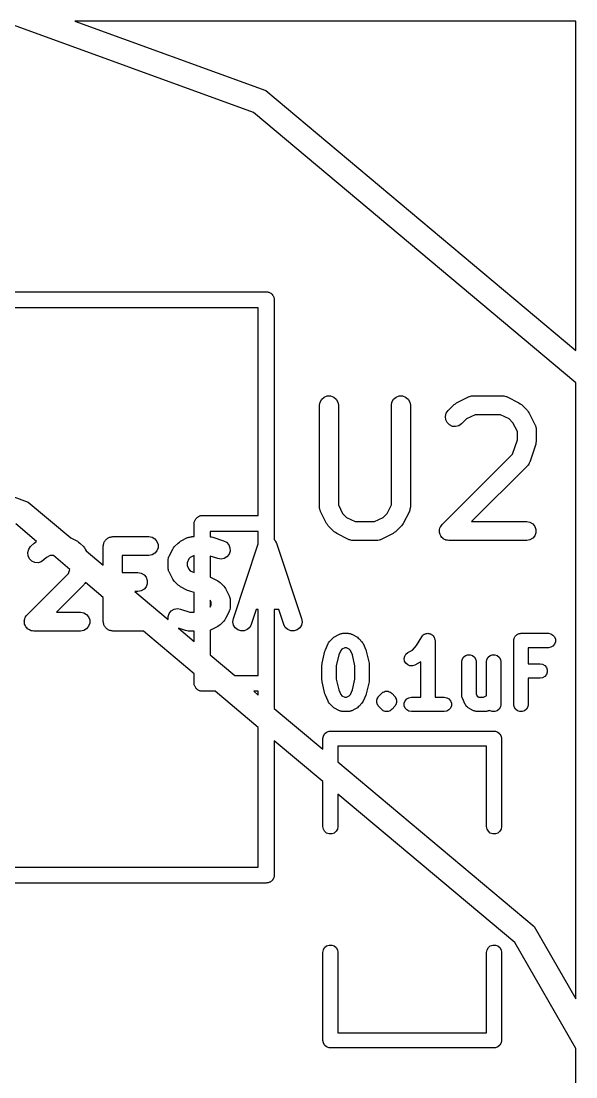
# Model space of a CAD drawing. Extents: x 173.7 to 226.3, y -126 to -74.1.
# Drawn here: x 207.49 to 211.9, y -91.49 to -83.1 of the extents above; entities that cross this region are included whole.
import ezdxf

# ---------------------------------------------------------------- set-up
doc = ezdxf.new("R2010")
doc.units = 0
doc.header["$MEASUREMENT"] = 0
doc.layers.add('BLACK', color=7, linetype='CONTINUOUS')

msp = doc.modelspace()

# ---------------------------------------------------------------- linework, layer by layer
at = {"layer": 'Black'}
for p, q in [((209.338, -83.8255), (207.345, -83.1)), ((211.9, -83.1), (207.921, -83.1)), ((207.921, -83.1), (209.438, -83.6523)), ((211.9, -85.7179), (211.9, -83.1)), ((209.438, -83.6523), (211.9, -85.7179)), ((211.9, -85.975), (209.338, -83.8255)), ((204.36, -85.2505), (209.44, -85.2505)), ((209.44, -85.2505), (209.445, -85.2515)), ((209.445, -85.2515), (209.451, -85.2515)), ((209.451, -85.2515), (209.456, -85.2534)), ((209.456, -85.2534), (209.462, -85.2543)), ((209.462, -85.2543), (209.467, -85.2571)), ((209.467, -85.2571), (209.472, -85.259)), ((209.472, -85.259), (209.476, -85.2626)), ((209.476, -85.2626), (209.481, -85.2654)), ((209.481, -85.2654), (209.484, -85.2696)), ((209.484, -85.2696), (209.489, -85.2732)), ((209.489, -85.2732), (209.491, -85.278)), ((209.491, -85.278), (209.495, -85.2822)), ((209.495, -85.2822), (209.497, -85.2875)), ((209.497, -85.2875), (209.5, -85.2923)), ((209.5, -85.2923), (209.501, -85.2977)), ((209.501, -85.2977), (209.503, -85.303)), ((209.503, -85.303), (209.503, -85.3085)), ((209.503, -85.3085), (209.504, -85.314)), ((209.504, -85.314), (209.504, -87.2196)), ((209.376, -85.3775), (204.423, -85.3775)), ((209.376, -87.0285), (209.376, -85.3775)), ((211.9, -90.8696), (211.9, -85.975)), ((209.863, -86.1524), (209.868, -86.1267)), ((209.863, -86.9619), (209.863, -86.1524)), ((209.868, -86.1267), (209.881, -86.1042)), ((209.881, -86.1042), (209.901, -86.0874)), ((209.901, -86.0874), (209.925, -86.0785)), ((209.925, -86.0785), (209.951, -86.0785)), ((209.951, -86.0785), (209.976, -86.0874)), ((209.976, -86.0874), (209.996, -86.1042)), ((209.996, -86.1042), (210.009, -86.1267)), ((210.009, -86.1267), (210.013, -86.1524)), ((210.013, -86.1524), (210.013, -86.9442)), ((210.435, -86.1524), (210.439, -86.1267)), ((210.435, -86.9442), (210.435, -86.1524)), ((210.439, -86.1267), (210.452, -86.1042)), ((210.452, -86.1042), (210.472, -86.0874)), ((210.472, -86.0874), (210.496, -86.0785)), ((210.496, -86.0785), (210.523, -86.0785)), ((210.523, -86.0785), (210.547, -86.0874)), ((210.547, -86.0874), (210.567, -86.1042)), ((210.567, -86.1042), (210.58, -86.1267)), ((210.58, -86.1267), (210.585, -86.1524)), ((210.585, -86.1524), (210.585, -86.9619)), ((210.885, -86.1946), (210.933, -86.147)), ((210.933, -86.147), (210.943, -86.1401)), ((210.943, -86.1401), (210.952, -86.1329)), ((210.952, -86.1329), (211.047, -86.0853)), ((211.047, -86.0853), (211.052, -86.0841)), ((211.052, -86.0841), (211.055, -86.0819)), ((211.055, -86.0819), (211.064, -86.0804)), ((211.064, -86.0804), (211.072, -86.0779)), ((211.072, -86.0779), (211.077, -86.0781)), ((211.077, -86.0781), (211.081, -86.0774)), ((211.081, -86.0774), (211.319, -86.0774)), ((211.319, -86.0774), (211.323, -86.0781)), ((211.323, -86.0781), (211.328, -86.0779)), ((211.328, -86.0779), (211.336, -86.0804)), ((211.336, -86.0804), (211.345, -86.0819)), ((211.345, -86.0819), (211.348, -86.0841)), ((211.348, -86.0841), (211.353, -86.0853)), ((211.353, -86.0853), (211.448, -86.1329)), ((211.448, -86.1329), (211.457, -86.1401)), ((211.457, -86.1401), (211.467, -86.147)), ((211.467, -86.147), (211.515, -86.1946)), ((210.863, -86.2411), (210.87, -86.2159)), ((210.87, -86.2159), (210.885, -86.1946)), ((211.099, -86.2274), (211.03, -86.2616)), ((211.301, -86.2274), (211.099, -86.2274)), ((211.37, -86.2616), (211.301, -86.2274)), ((211.515, -86.1946), (211.522, -86.2044)), ((211.522, -86.2044), (211.529, -86.2141)), ((211.529, -86.2141), (211.577, -86.3093)), ((210.866, -86.267), (210.863, -86.2411)), ((210.877, -86.2906), (210.866, -86.267)), ((210.895, -86.3091), (210.877, -86.2906)), ((210.919, -86.3201), (210.895, -86.3091)), ((210.945, -86.3223), (210.919, -86.3201)), ((210.97, -86.3156), (210.945, -86.3223)), ((210.991, -86.3007), (210.97, -86.3156)), ((211.03, -86.2616), (210.991, -86.3007)), ((211.4, -86.292), (211.37, -86.2616)), ((211.435, -86.3606), (211.4, -86.292)), ((211.577, -86.3093), (211.578, -86.3135)), ((211.578, -86.3135), (211.58, -86.3172)), ((211.58, -86.3172), (211.582, -86.3259)), ((211.435, -86.4259), (211.435, -86.3606)), ((211.582, -86.3259), (211.584, -86.3343)), ((211.584, -86.3343), (211.584, -86.3386)), ((211.584, -86.3386), (211.585, -86.3429)), ((211.585, -86.3429), (211.585, -86.4381)), ((211.396, -86.5404), (211.435, -86.4259)), ((211.581, -86.4618), (211.533, -86.6047)), ((211.582, -86.4499), (211.581, -86.4618)), ((211.585, -86.4381), (211.582, -86.4499)), ((210.837, -87.0993), (211.396, -86.5404)), ((206.695, -86.6116), (207.55, -86.9227)), ((211.515, -86.634), (211.072, -87.0774)), ((211.517, -86.6304), (211.515, -86.634)), ((211.521, -86.6276), (211.517, -86.6304)), ((211.525, -86.6199), (211.521, -86.6276)), ((211.53, -86.6126), (211.525, -86.6199)), ((211.531, -86.6085), (211.53, -86.6126)), ((211.533, -86.6047), (211.531, -86.6085)), ((207.55, -86.9227), (207.889, -87.2071)), ((209.864, -86.9662), (209.863, -86.9619)), ((209.864, -86.9705), (209.864, -86.9662)), ((209.866, -86.9789), (209.864, -86.9705)), ((209.868, -86.9876), (209.866, -86.9789)), ((209.87, -86.9913), (209.868, -86.9876)), ((209.871, -86.9954), (209.87, -86.9913)), ((209.919, -87.0907), (209.871, -86.9954)), ((210.013, -86.9442), (210.047, -87.0127)), ((210.4, -87.0127), (210.435, -86.9442)), ((210.577, -86.9954), (210.529, -87.0907)), ((210.578, -86.9913), (210.577, -86.9954)), ((210.58, -86.9876), (210.578, -86.9913)), ((210.582, -86.9789), (210.58, -86.9876)), ((210.584, -86.9705), (210.582, -86.9789)), ((210.585, -86.9619), (210.584, -86.9662)), ((210.584, -86.9662), (210.584, -86.9705)), ((208.869, -87.081), (208.871, -87.0757)), ((208.871, -87.0757), (208.872, -87.0703)), ((208.872, -87.0703), (208.875, -87.0655)), ((208.875, -87.0655), (208.877, -87.0602)), ((208.877, -87.0602), (208.881, -87.056)), ((208.881, -87.056), (208.883, -87.0512)), ((208.883, -87.0512), (208.888, -87.0476)), ((208.888, -87.0476), (208.891, -87.0434)), ((208.891, -87.0434), (208.896, -87.0406)), ((208.896, -87.0406), (208.9, -87.037)), ((208.9, -87.037), (208.905, -87.0351)), ((208.905, -87.0351), (208.91, -87.0323)), ((208.91, -87.0323), (208.916, -87.0314)), ((208.916, -87.0314), (208.921, -87.0295)), ((208.921, -87.0295), (208.927, -87.0295)), ((208.927, -87.0295), (208.932, -87.0285)), ((208.932, -87.0285), (209.376, -87.0285)), ((210.047, -87.0127), (210.078, -87.0431)), ((210.078, -87.0431), (210.146, -87.0774)), ((210.146, -87.0774), (210.301, -87.0774)), ((210.301, -87.0774), (210.37, -87.0431)), ((210.37, -87.0431), (210.4, -87.0127)), ((211.072, -87.0774), (211.51, -87.0774)), ((211.51, -87.0774), (211.535, -87.0819)), ((207.615, -87.2341), (207.45, -87.0959)), ((208.868, -87.092), (208.869, -87.0865)), ((208.868, -87.1964), (208.868, -87.092)), ((208.869, -87.0865), (208.869, -87.081)), ((209.376, -87.1555), (208.995, -87.1555)), ((208.995, -87.1555), (208.995, -87.1969)), ((209.376, -87.2548), (209.376, -87.1555)), ((209.926, -87.1003), (209.919, -87.0907)), ((209.933, -87.1102), (209.926, -87.1003)), ((209.98, -87.1578), (209.933, -87.1102)), ((209.99, -87.1647), (209.98, -87.1578)), ((210.467, -87.1578), (210.457, -87.1647)), ((210.515, -87.1102), (210.467, -87.1578)), ((210.522, -87.1003), (210.515, -87.1102)), ((210.529, -87.0907), (210.522, -87.1003)), ((210.816, -87.1458), (210.817, -87.1427)), ((210.817, -87.1556), (210.816, -87.1458)), ((210.817, -87.1394), (210.82, -87.1301)), ((210.817, -87.1427), (210.817, -87.1394)), ((210.817, -87.1654), (210.817, -87.1556)), ((210.82, -87.1301), (210.823, -87.1207)), ((210.823, -87.1207), (210.824, -87.118)), ((210.824, -87.118), (210.826, -87.1149)), ((210.826, -87.1149), (210.832, -87.1074)), ((210.832, -87.1074), (210.837, -87.0993)), ((211.535, -87.0819), (211.558, -87.0949)), ((211.558, -87.0949), (211.574, -87.1149)), ((211.574, -87.1149), (211.583, -87.1394)), ((211.583, -87.1394), (211.583, -87.1654)), ((207.568, -87.2755), (207.597, -87.247)), ((207.597, -87.247), (207.607, -87.2401)), ((207.607, -87.2401), (207.615, -87.2341)), ((207.889, -87.2071), (207.941, -87.2329)), ((207.941, -87.2329), (207.95, -87.2401)), ((207.95, -87.2401), (207.96, -87.247)), ((207.96, -87.247), (207.989, -87.2755)), ((208.15, -87.2522), (208.151, -87.2458)), ((208.151, -87.2458), (208.154, -87.2401)), ((208.154, -87.2401), (208.156, -87.2339)), ((208.156, -87.2339), (208.161, -87.2289)), ((208.161, -87.2289), (208.164, -87.2232)), ((208.164, -87.2232), (208.169, -87.219)), ((208.169, -87.219), (208.173, -87.214)), ((208.173, -87.214), (208.179, -87.2107)), ((208.179, -87.2107), (208.184, -87.2065)), ((208.184, -87.2065), (208.19, -87.2042)), ((208.19, -87.2042), (208.196, -87.201)), ((208.196, -87.201), (208.202, -87.1998)), ((208.202, -87.1998), (208.208, -87.1976)), ((208.208, -87.1976), (208.215, -87.1976)), ((208.215, -87.1976), (208.221, -87.1964)), ((208.221, -87.1964), (208.507, -87.1964)), ((208.507, -87.1964), (208.533, -87.201)), ((208.533, -87.201), (208.555, -87.214)), ((208.555, -87.214), (208.572, -87.2339)), ((208.572, -87.2339), (208.581, -87.2584)), ((208.711, -87.2755), (208.74, -87.247)), ((208.74, -87.247), (208.75, -87.2401)), ((208.75, -87.2401), (208.759, -87.2329)), ((208.759, -87.2329), (208.816, -87.2043)), ((208.816, -87.2043), (208.821, -87.2031)), ((208.821, -87.2031), (208.824, -87.201)), ((208.824, -87.201), (208.833, -87.1994)), ((208.833, -87.1994), (208.841, -87.1969)), ((208.841, -87.1969), (208.846, -87.1972)), ((208.846, -87.1972), (208.85, -87.1964)), ((208.85, -87.1964), (208.868, -87.1964)), ((208.995, -87.1969), (209.005, -87.1985)), ((209.005, -87.1985), (209.017, -87.2003)), ((209.017, -87.2003), (209.102, -87.2288)), ((209.102, -87.2288), (209.125, -87.2413)), ((209.125, -87.2413), (209.142, -87.2607)), ((209.504, -87.2196), (209.506, -87.2217)), ((209.506, -87.2217), (209.507, -87.2234)), ((209.507, -87.2234), (209.509, -87.2248)), ((209.509, -87.2248), (209.514, -87.2345)), ((209.514, -87.2345), (209.52, -87.2439)), ((209.52, -87.2439), (209.52, -87.2459)), ((209.52, -87.2459), (209.521, -87.2477)), ((210, -87.1718), (209.99, -87.1647)), ((210.095, -87.2195), (210, -87.1718)), ((210.099, -87.2207), (210.095, -87.2195)), ((210.103, -87.2229), (210.099, -87.2207)), ((210.112, -87.2244), (210.103, -87.2229)), ((210.12, -87.2269), (210.112, -87.2244)), ((210.124, -87.2266), (210.12, -87.2269)), ((210.129, -87.2274), (210.124, -87.2266)), ((210.319, -87.2274), (210.129, -87.2274)), ((210.323, -87.2266), (210.319, -87.2274)), ((210.328, -87.2269), (210.323, -87.2266)), ((210.336, -87.2244), (210.328, -87.2269)), ((210.345, -87.2229), (210.336, -87.2244)), ((210.348, -87.2207), (210.345, -87.2229)), ((210.353, -87.2195), (210.348, -87.2207)), ((210.448, -87.1718), (210.353, -87.2195)), ((210.457, -87.1647), (210.448, -87.1718)), ((210.818, -87.1685), (210.817, -87.1654)), ((210.818, -87.1718), (210.818, -87.1685)), ((210.822, -87.1807), (210.818, -87.1718)), ((210.826, -87.1899), (210.822, -87.1807)), ((210.828, -87.1924), (210.826, -87.1899)), ((210.829, -87.1954), (210.828, -87.1924)), ((210.836, -87.2023), (210.829, -87.1954)), ((210.842, -87.2098), (210.836, -87.2023)), ((210.845, -87.2115), (210.842, -87.2098)), ((210.847, -87.2138), (210.845, -87.2115)), ((210.856, -87.218), (210.847, -87.2138)), ((210.865, -87.2229), (210.856, -87.218)), ((210.868, -87.2234), (210.865, -87.2229)), ((210.871, -87.2248), (210.868, -87.2234)), ((210.881, -87.2257), (210.871, -87.2248)), ((210.89, -87.2274), (210.881, -87.2257)), ((211.51, -87.2274), (210.89, -87.2274)), ((211.535, -87.2229), (211.51, -87.2274)), ((211.558, -87.2098), (211.535, -87.2229)), ((211.574, -87.1899), (211.558, -87.2098)), ((211.583, -87.1654), (211.574, -87.1899)), ((207.547, -87.322), (207.553, -87.2969)), ((207.549, -87.348), (207.547, -87.322)), ((207.553, -87.2969), (207.568, -87.2755)), ((207.989, -87.2755), (207.996, -87.2854)), ((207.996, -87.2854), (208.003, -87.295)), ((208.003, -87.295), (208.009, -87.3079)), ((208.009, -87.3079), (208.146, -87.4231)), ((208.146, -87.2714), (208.148, -87.265)), ((208.146, -87.4231), (208.146, -87.2714)), ((208.148, -87.2584), (208.15, -87.2522)), ((208.148, -87.265), (208.148, -87.2584)), ((208.555, -87.3289), (208.533, -87.3419)), ((208.572, -87.3089), (208.555, -87.3289)), ((208.581, -87.2845), (208.572, -87.3089)), ((208.581, -87.2584), (208.581, -87.2845)), ((208.669, -87.3522), (208.697, -87.295)), ((208.697, -87.295), (208.704, -87.2854)), ((208.704, -87.2854), (208.711, -87.2755)), ((209.142, -87.2607), (209.152, -87.285)), ((209.153, -87.311), (209.145, -87.3357)), ((209.152, -87.285), (209.153, -87.311)), ((209.179, -87.8477), (209.376, -87.2548)), ((209.521, -87.2477), (209.721, -87.8477)), ((207.56, -87.3716), (207.549, -87.348)), ((207.578, -87.39), (207.56, -87.3716)), ((207.602, -87.401), (207.578, -87.39)), ((207.628, -87.4033), (207.602, -87.401)), ((207.653, -87.3965), (207.628, -87.4033)), ((207.674, -87.3816), (207.653, -87.3965)), ((207.694, -87.3616), (207.674, -87.3816)), ((207.725, -87.3464), (207.694, -87.3616)), ((207.749, -87.3464), (207.725, -87.3464)), ((207.881, -87.457), (207.749, -87.3464)), ((208.507, -87.3464), (208.296, -87.3464)), ((208.296, -87.3464), (208.296, -87.4821)), ((208.533, -87.3419), (208.507, -87.3464)), ((208.661, -87.3771), (208.664, -87.3687)), ((208.661, -87.3815), (208.661, -87.3771)), ((208.661, -87.3857), (208.661, -87.3815)), ((208.661, -87.4429), (208.661, -87.3857)), ((208.664, -87.3687), (208.665, -87.3601)), ((208.665, -87.3601), (208.667, -87.3563)), ((208.667, -87.3563), (208.669, -87.3522)), ((208.826, -87.373), (208.811, -87.4034)), ((208.811, -87.4034), (208.811, -87.4252)), ((208.837, -87.3616), (208.826, -87.373)), ((208.868, -87.3464), (208.837, -87.3616)), ((208.868, -87.3464), (208.868, -87.3464)), ((208.868, -87.4825), (208.868, -87.3464)), ((209.055, -87.3712), (208.995, -87.3514)), ((208.995, -87.3514), (208.995, -87.5179)), ((209.081, -87.375), (209.055, -87.3712)), ((209.106, -87.3697), (209.081, -87.375)), ((209.128, -87.3561), (209.106, -87.3697)), ((209.145, -87.3357), (209.128, -87.3561)), ((207.54, -87.8184), (207.87, -87.4881)), ((207.87, -87.4881), (207.881, -87.457)), ((208.296, -87.4821), (208.421, -87.4821)), ((208.421, -87.4821), (208.447, -87.4867)), ((208.447, -87.4867), (208.47, -87.4997)), ((208.661, -87.4471), (208.661, -87.4429)), ((208.661, -87.4514), (208.661, -87.4471)), ((208.664, -87.4599), (208.661, -87.4514)), ((208.665, -87.4685), (208.664, -87.4599)), ((208.667, -87.4723), (208.665, -87.4685)), ((208.669, -87.4764), (208.667, -87.4723)), ((208.697, -87.5335), (208.669, -87.4764)), ((208.811, -87.4252), (208.826, -87.4556)), ((208.826, -87.4556), (208.837, -87.4669)), ((208.837, -87.4669), (208.868, -87.4825)), ((207.989, -87.5816), (207.774, -87.7964)), ((207.991, -87.5781), (207.989, -87.5816)), ((207.994, -87.5752), (207.991, -87.5781)), ((207.999, -87.5675), (207.994, -87.5752)), ((208.004, -87.5603), (207.999, -87.5675)), ((208.146, -87.6802), (208.004, -87.5603)), ((208.47, -87.4997), (208.486, -87.5196)), ((208.486, -87.5196), (208.495, -87.5441)), ((208.495, -87.5702), (208.486, -87.5946)), ((208.495, -87.5441), (208.495, -87.5702)), ((208.704, -87.5432), (208.697, -87.5335)), ((208.711, -87.553), (208.704, -87.5432)), ((208.74, -87.5816), (208.711, -87.553)), ((208.75, -87.5885), (208.74, -87.5816)), ((208.995, -87.5179), (208.998, -87.5186)), ((208.998, -87.5186), (209.055, -87.5472)), ((209.055, -87.5472), (209.065, -87.5544)), ((209.065, -87.5544), (209.074, -87.5613)), ((209.074, -87.5613), (209.103, -87.5898)), ((208.421, -87.6321), (208.396, -87.6321)), ((208.396, -87.6321), (208.662, -87.8558)), ((208.447, -87.6276), (208.421, -87.6321)), ((208.47, -87.6146), (208.447, -87.6276)), ((208.486, -87.5946), (208.47, -87.6146)), ((208.759, -87.5957), (208.75, -87.5885)), ((208.816, -87.6242), (208.759, -87.5957)), ((208.824, -87.6266), (208.816, -87.6242)), ((208.832, -87.6299), (208.824, -87.6266)), ((208.868, -87.6391), (208.832, -87.6299)), ((208.868, -87.7964), (208.868, -87.6391)), ((209.103, -87.5898), (209.11, -87.5997)), ((209.11, -87.5997), (209.117, -87.6093)), ((209.117, -87.6093), (209.146, -87.6665)), ((209.146, -87.6665), (209.147, -87.6706)), ((208.146, -87.8714), (208.146, -87.6802)), ((208.995, -87.7016), (208.995, -87.7556)), ((209.004, -87.7177), (208.995, -87.7016)), ((208.995, -87.7556), (209.004, -87.7394)), ((209.004, -87.7394), (209.004, -87.7177)), ((209.147, -87.6706), (209.149, -87.6743)), ((209.149, -87.6743), (209.151, -87.683)), ((209.151, -87.683), (209.153, -87.6914)), ((209.153, -87.6914), (209.153, -87.6957)), ((209.153, -87.6957), (209.154, -87.7)), ((209.154, -87.7), (209.154, -87.7571)), ((207.527, -87.837), (207.528, -87.8339)), ((207.528, -87.8339), (207.534, -87.8264)), ((207.534, -87.8264), (207.54, -87.8184)), ((207.774, -87.7964), (207.964, -87.7964)), ((207.964, -87.7964), (207.99, -87.801)), ((207.99, -87.801), (208.012, -87.814)), ((208.012, -87.814), (208.029, -87.8339)), ((208.029, -87.8339), (208.038, -87.8584)), ((208.662, -87.8319), (208.67, -87.8071)), ((208.662, -87.8558), (208.662, -87.8319)), ((208.67, -87.8071), (208.686, -87.7867)), ((208.686, -87.7867), (208.708, -87.7731)), ((208.708, -87.7731), (208.734, -87.7679)), ((208.734, -87.7679), (208.759, -87.7717)), ((208.759, -87.7717), (208.834, -87.7964)), ((208.834, -87.7964), (208.868, -87.7964)), ((209.146, -87.7907), (209.117, -87.8478)), ((209.147, -87.7865), (209.146, -87.7907)), ((209.149, -87.7828), (209.147, -87.7865)), ((209.151, -87.7741), (209.149, -87.7828)), ((209.153, -87.7657), (209.151, -87.7741)), ((209.154, -87.7571), (209.153, -87.7614)), ((209.153, -87.7614), (209.153, -87.7657)), ((209.361, -87.775), (209.321, -87.8951)), ((209.376, -87.775), (209.361, -87.775)), ((209.376, -88.2985), (209.376, -87.775)), ((209.539, -87.775), (209.504, -87.775)), ((209.504, -87.775), (209.504, -88.5618)), ((209.579, -87.8951), (209.539, -87.775)), ((207.518, -87.8649), (207.519, -87.8617)), ((207.519, -87.8746), (207.518, -87.8649)), ((207.519, -87.8584), (207.522, -87.8492)), ((207.519, -87.8617), (207.519, -87.8584)), ((207.519, -87.8845), (207.519, -87.8746)), ((207.52, -87.8876), (207.519, -87.8845)), ((207.52, -87.8908), (207.52, -87.8876)), ((207.525, -87.8997), (207.52, -87.8908)), ((207.522, -87.8492), (207.525, -87.8397)), ((207.525, -87.8397), (207.527, -87.837)), ((207.528, -87.9089), (207.525, -87.8997)), ((207.53, -87.9115), (207.528, -87.9089)), ((207.531, -87.9144), (207.53, -87.9115)), ((207.538, -87.9214), (207.531, -87.9144)), ((208.029, -87.9089), (208.012, -87.9289)), ((208.038, -87.8845), (208.029, -87.9089)), ((208.038, -87.8584), (208.038, -87.8845)), ((208.148, -87.8779), (208.146, -87.8714)), ((208.148, -87.8845), (208.148, -87.8779)), ((208.15, -87.8906), (208.148, -87.8845)), ((208.151, -87.8971), (208.15, -87.8906)), ((208.154, -87.9028), (208.151, -87.8971)), ((208.156, -87.9089), (208.154, -87.9028)), ((208.161, -87.914), (208.156, -87.9089)), ((208.164, -87.9196), (208.161, -87.914)), ((209.055, -87.9099), (209.004, -87.9356)), ((209.065, -87.9028), (209.055, -87.9099)), ((209.074, -87.8959), (209.065, -87.9028)), ((209.103, -87.8673), (209.074, -87.8959)), ((209.11, -87.8575), (209.103, -87.8673)), ((209.117, -87.8478), (209.11, -87.8575)), ((209.175, -87.8735), (209.179, -87.8477)), ((209.18, -87.899), (209.175, -87.8735)), ((209.194, -87.9212), (209.18, -87.899)), ((209.309, -87.9181), (209.289, -87.9353)), ((209.321, -87.8951), (209.309, -87.9181)), ((209.591, -87.9181), (209.579, -87.8951)), ((209.611, -87.9353), (209.591, -87.9181)), ((209.72, -87.899), (209.706, -87.9212)), ((209.725, -87.8735), (209.72, -87.899)), ((209.721, -87.8477), (209.725, -87.8735)), ((207.545, -87.9289), (207.538, -87.9214)), ((207.548, -87.9305), (207.545, -87.9289)), ((207.55, -87.9329), (207.548, -87.9305)), ((207.559, -87.937), (207.55, -87.9329)), ((207.567, -87.9419), (207.559, -87.937)), ((207.57, -87.9425), (207.567, -87.9419)), ((207.573, -87.9439), (207.57, -87.9425)), ((207.583, -87.9447), (207.573, -87.9439)), ((207.593, -87.9464), (207.583, -87.9447)), ((207.964, -87.9464), (207.593, -87.9464)), ((207.99, -87.9419), (207.964, -87.9464)), ((208.012, -87.9289), (207.99, -87.9419)), ((208.169, -87.9239), (208.164, -87.9196)), ((208.173, -87.9289), (208.169, -87.9239)), ((208.179, -87.9322), (208.173, -87.9289)), ((208.184, -87.9364), (208.179, -87.9322)), ((208.19, -87.9386), (208.184, -87.9364)), ((208.196, -87.9419), (208.19, -87.9386)), ((208.202, -87.943), (208.196, -87.9419)), ((208.208, -87.9453), (208.202, -87.943)), ((208.215, -87.9453), (208.208, -87.9453)), ((208.221, -87.9464), (208.215, -87.9453)), ((208.464, -87.9464), (208.221, -87.9464)), ((208.868, -88.2861), (208.464, -87.9464)), ((208.798, -87.9426), (208.744, -87.9248)), ((208.744, -87.9248), (208.868, -88.0289)), ((208.81, -87.9443), (208.798, -87.9426)), ((208.821, -87.9464), (208.81, -87.9443)), ((208.868, -87.9464), (208.821, -87.9464)), ((208.868, -88.0289), (208.868, -87.9464)), ((208.998, -87.9385), (208.995, -87.9392)), ((208.995, -87.9392), (208.995, -88.1355)), ((209.004, -87.9356), (208.998, -87.9385)), ((209.214, -87.9374), (209.194, -87.9212)), ((209.239, -87.9456), (209.214, -87.9374)), ((209.265, -87.9449), (209.239, -87.9456)), ((209.289, -87.9353), (209.265, -87.9449)), ((209.635, -87.9449), (209.611, -87.9353)), ((209.661, -87.9456), (209.635, -87.9449)), ((209.686, -87.9374), (209.661, -87.9456)), ((209.706, -87.9212), (209.686, -87.9374)), ((209.963, -88.0078), (209.97, -88.002)), ((209.97, -88.002), (209.978, -87.996)), ((209.978, -87.996), (210.021, -87.9719)), ((210.021, -87.9719), (210.025, -87.9704)), ((210.025, -87.9704), (210.029, -87.9681)), ((210.029, -87.9681), (210.035, -87.9672)), ((210.035, -87.9672), (210.04, -87.9654)), ((210.04, -87.9654), (210.044, -87.9654)), ((210.044, -87.9654), (210.049, -87.9647)), ((210.049, -87.9647), (210.092, -87.9647)), ((210.092, -87.9647), (210.097, -87.9654)), ((210.097, -87.9654), (210.101, -87.9654)), ((210.101, -87.9654), (210.107, -87.9672)), ((210.107, -87.9672), (210.112, -87.9681)), ((210.112, -87.9681), (210.116, -87.9704)), ((210.116, -87.9704), (210.12, -87.9719)), ((210.12, -87.9719), (210.164, -87.996)), ((210.164, -87.996), (210.171, -88.002)), ((210.171, -88.002), (210.178, -88.0078)), ((210.634, -88.0602), (210.675, -87.9924)), ((210.675, -87.9924), (210.678, -87.989)), ((210.678, -87.989), (210.68, -87.9851)), ((210.68, -87.9851), (210.684, -87.9816)), ((210.684, -87.9816), (210.688, -87.9774)), ((210.688, -87.9774), (210.692, -87.9752)), ((210.692, -87.9752), (210.695, -87.9723)), ((210.695, -87.9723), (210.7, -87.9704)), ((210.7, -87.9704), (210.705, -87.9678)), ((210.705, -87.9678), (210.71, -87.9671)), ((210.71, -87.9671), (210.714, -87.9655)), ((210.714, -87.9655), (210.719, -87.9655)), ((210.719, -87.9655), (210.725, -87.9647)), ((210.725, -87.9647), (210.729, -87.9655)), ((210.729, -87.9655), (210.734, -87.9655)), ((210.734, -87.9655), (210.739, -87.9674)), ((210.739, -87.9674), (210.744, -87.9684)), ((210.744, -87.9684), (210.748, -87.9708)), ((210.748, -87.9708), (210.752, -87.9723)), ((210.752, -87.9723), (210.757, -87.9758)), ((210.757, -87.9758), (210.761, -87.9787)), ((210.761, -87.9787), (210.764, -87.9822)), ((210.764, -87.9822), (210.768, -87.9851)), ((210.768, -87.9851), (210.77, -87.9898)), ((210.77, -87.9898), (210.774, -87.9941)), ((210.774, -87.9941), (210.775, -87.9983)), ((210.775, -87.9983), (210.778, -88.0023)), ((210.778, -88.0023), (210.778, -88.0077)), ((211.409, -88.0072), (211.41, -88.0023)), ((211.41, -88.0023), (211.413, -87.9979)), ((211.413, -87.9979), (211.415, -87.9932)), ((211.415, -87.9932), (211.418, -87.9894)), ((211.418, -87.9894), (211.42, -87.9851)), ((211.42, -87.9851), (211.424, -87.9819)), ((211.424, -87.9819), (211.427, -87.978)), ((211.427, -87.978), (211.432, -87.9755)), ((211.432, -87.9755), (211.435, -87.9723)), ((211.435, -87.9723), (211.44, -87.9706)), ((211.44, -87.9706), (211.444, -87.9681)), ((211.444, -87.9681), (211.449, -87.9672)), ((211.449, -87.9672), (211.454, -87.9655)), ((211.454, -87.9655), (211.459, -87.9655)), ((211.459, -87.9655), (211.464, -87.9647)), ((211.464, -87.9647), (211.682, -87.9647)), ((211.682, -87.9647), (211.701, -87.9681)), ((211.701, -87.9681), (211.718, -87.978)), ((211.718, -87.978), (211.731, -87.9932)), ((211.731, -87.9932), (211.738, -88.0119)), ((209.91, -88.0951), (209.931, -88.0467)), ((209.931, -88.0467), (209.936, -88.0394)), ((209.936, -88.0394), (209.941, -88.032)), ((209.941, -88.032), (209.963, -88.0078)), ((210.064, -88.079), (210.041, -88.0913)), ((210.078, -88.079), (210.064, -88.079)), ((210.1, -88.0913), (210.078, -88.079)), ((210.178, -88.0078), (210.2, -88.032)), ((210.2, -88.032), (210.205, -88.0394)), ((210.205, -88.0394), (210.21, -88.0467)), ((210.21, -88.0467), (210.232, -88.0951)), ((210.601, -88.0974), (210.634, -88.0602)), ((210.778, -88.0077), (210.78, -88.0128)), ((210.78, -88.0128), (210.78, -88.0174)), ((210.78, -88.0174), (210.781, -88.0218)), ((210.781, -88.0218), (210.781, -88.4727)), ((211.407, -88.0218), (211.408, -88.0169)), ((211.407, -88.5298), (211.407, -88.0218)), ((211.408, -88.0119), (211.409, -88.0072)), ((211.408, -88.0169), (211.408, -88.0119)), ((211.682, -88.079), (211.521, -88.079)), ((211.521, -88.079), (211.521, -88.2066)), ((211.701, -88.0755), (211.682, -88.079)), ((211.718, -88.0656), (211.701, -88.0755)), ((211.731, -88.0504), (211.718, -88.0656)), ((211.738, -88.0317), (211.731, -88.0504)), ((211.738, -88.0119), (211.738, -88.0317)), ((208.995, -88.1355), (209.19, -88.2985)), ((209.884, -88.2028), (209.906, -88.106)), ((209.906, -88.106), (209.908, -88.1007)), ((209.908, -88.1007), (209.91, -88.0951)), ((210.016, -88.1368), (209.997, -88.2217)), ((210.032, -88.1018), (210.016, -88.1368)), ((210.041, -88.0913), (210.032, -88.1018)), ((210.109, -88.1018), (210.1, -88.0913)), ((210.125, -88.1368), (210.109, -88.1018)), ((210.144, -88.2217), (210.125, -88.1368)), ((210.232, -88.0951), (210.233, -88.1007)), ((210.233, -88.1007), (210.235, -88.106)), ((210.235, -88.106), (210.257, -88.2028)), ((210.536, -88.166), (210.54, -88.1465)), ((210.539, -88.1856), (210.536, -88.166)), ((210.54, -88.1465), (210.55, -88.1295)), ((210.55, -88.1295), (210.565, -88.117)), ((210.565, -88.117), (210.601, -88.0974)), ((210.997, -88.1716), (211.007, -88.1544)), ((211.007, -88.1544), (211.022, -88.1416)), ((211.022, -88.1416), (211.04, -88.1349)), ((211.04, -88.1349), (211.06, -88.1349)), ((211.06, -88.1349), (211.079, -88.1416)), ((211.079, -88.1416), (211.094, -88.1544)), ((211.094, -88.1544), (211.104, -88.1716)), ((211.193, -88.1716), (211.203, -88.1544)), ((211.203, -88.1544), (211.218, -88.1416)), ((211.218, -88.1416), (211.236, -88.1349)), ((211.236, -88.1349), (211.256, -88.1349)), ((211.256, -88.1349), (211.275, -88.1416)), ((211.275, -88.1416), (211.29, -88.1544)), ((211.29, -88.1544), (211.3, -88.1716)), ((209.883, -88.2153), (209.884, -88.2091)), ((209.883, -88.3363), (209.883, -88.2153)), ((209.884, -88.2091), (209.884, -88.2028)), ((209.997, -88.2217), (209.997, -88.3299)), ((210.144, -88.3299), (210.144, -88.2217)), ((210.257, -88.2028), (210.257, -88.2091)), ((210.257, -88.2091), (210.258, -88.2153)), ((210.258, -88.2153), (210.258, -88.3363)), ((210.549, -88.203), (210.539, -88.1856)), ((210.564, -88.216), (210.549, -88.203)), ((210.582, -88.2231), (210.564, -88.216)), ((210.602, -88.2234), (210.582, -88.2231)), ((210.621, -88.2169), (210.602, -88.2234)), ((210.664, -88.1927), (210.621, -88.2169)), ((210.667, -88.191), (210.664, -88.1927)), ((210.667, -88.4727), (210.667, -88.191)), ((210.993, -88.1911), (210.997, -88.1716)), ((210.993, -88.4572), (210.993, -88.1911)), ((211.104, -88.1716), (211.108, -88.1911)), ((211.108, -88.1911), (211.108, -88.445)), ((211.189, -88.1911), (211.193, -88.1716)), ((211.189, -88.4595), (211.189, -88.1911)), ((211.3, -88.1716), (211.303, -88.1911)), ((211.303, -88.1911), (211.303, -88.5298)), ((211.521, -88.2066), (211.616, -88.2066)), ((211.616, -88.2066), (211.636, -88.21)), ((211.636, -88.21), (211.653, -88.2199)), ((211.653, -88.2199), (211.666, -88.2351)), ((211.666, -88.2351), (211.673, -88.2538)), ((211.673, -88.2538), (211.673, -88.2736)), ((208.868, -88.362), (208.868, -88.2861)), ((209.19, -88.2985), (209.376, -88.2985)), ((209.884, -88.3425), (209.883, -88.3363)), ((209.997, -88.3299), (210.016, -88.4149)), ((210.125, -88.4149), (210.144, -88.3299)), ((210.258, -88.3363), (210.257, -88.3425)), ((211.616, -88.3209), (211.521, -88.3209)), ((211.521, -88.3209), (211.521, -88.5298)), ((211.636, -88.3174), (211.616, -88.3209)), ((211.653, -88.3075), (211.636, -88.3174)), ((211.666, -88.2923), (211.653, -88.3075)), ((211.673, -88.2736), (211.666, -88.2923)), ((208.869, -88.3675), (208.868, -88.362)), ((208.869, -88.373), (208.869, -88.3675)), ((208.871, -88.3782), (208.869, -88.373)), ((208.872, -88.3837), (208.871, -88.3782)), ((208.875, -88.3885), (208.872, -88.3837)), ((208.877, -88.3937), (208.875, -88.3885)), ((208.881, -88.398), (208.877, -88.3937)), ((208.883, -88.4028), (208.881, -88.398)), ((208.888, -88.4064), (208.883, -88.4028)), ((208.891, -88.4106), (208.888, -88.4064)), ((208.896, -88.4134), (208.891, -88.4106)), ((208.9, -88.417), (208.896, -88.4134)), ((208.905, -88.4189), (208.9, -88.417)), ((208.91, -88.4217), (208.905, -88.4189)), ((208.916, -88.4226), (208.91, -88.4217)), ((209.884, -88.3488), (209.884, -88.3425)), ((209.906, -88.4456), (209.884, -88.3488)), ((210.016, -88.4149), (210.032, -88.4498)), ((210.109, -88.4498), (210.125, -88.4149)), ((210.257, -88.3488), (210.235, -88.4456)), ((210.257, -88.3425), (210.257, -88.3488)), ((208.921, -88.4245), (208.916, -88.4226)), ((208.927, -88.4245), (208.921, -88.4245)), ((208.932, -88.4255), (208.927, -88.4245)), ((209.035, -88.4255), (208.932, -88.4255)), ((209.376, -88.7123), (209.035, -88.4255)), ((209.341, -88.4255), (209.376, -88.4552)), ((209.376, -88.4255), (209.341, -88.4255)), ((209.376, -88.4552), (209.376, -88.4255)), ((209.908, -88.4509), (209.906, -88.4456)), ((209.91, -88.4565), (209.908, -88.4509)), ((209.931, -88.5049), (209.91, -88.4565)), ((209.936, -88.5122), (209.931, -88.5049)), ((210.032, -88.4498), (210.041, -88.4603)), ((210.041, -88.4603), (210.064, -88.4727)), ((210.064, -88.4727), (210.078, -88.4727)), ((210.078, -88.4727), (210.1, -88.4603)), ((210.1, -88.4603), (210.109, -88.4498)), ((210.21, -88.5049), (210.205, -88.5122)), ((210.232, -88.4565), (210.21, -88.5049)), ((210.233, -88.4509), (210.232, -88.4565)), ((210.235, -88.4456), (210.233, -88.4509)), ((210.318, -88.5036), (210.32, -88.4958)), ((210.319, -88.5056), (210.318, -88.5036)), ((210.318, -88.5076), (210.319, -88.5056)), ((210.32, -88.4958), (210.321, -88.4879)), ((210.321, -88.4879), (210.322, -88.4862)), ((210.322, -88.4842), (210.327, -88.4775)), ((210.322, -88.4862), (210.322, -88.4842)), ((210.327, -88.4775), (210.33, -88.4704)), ((210.33, -88.4704), (210.332, -88.4691)), ((210.332, -88.4691), (210.333, -88.4674)), ((210.333, -88.4674), (210.355, -88.4432)), ((210.355, -88.4432), (210.361, -88.4383)), ((210.361, -88.4383), (210.367, -88.433)), ((210.367, -88.433), (210.368, -88.4326)), ((210.368, -88.4326), (210.369, -88.4319)), ((210.369, -88.4319), (210.37, -88.4316)), ((210.37, -88.431), (210.378, -88.4285)), ((210.37, -88.4316), (210.37, -88.431)), ((210.378, -88.4285), (210.385, -88.4255)), ((210.385, -88.4255), (210.386, -88.4255)), ((210.386, -88.4255), (210.387, -88.4251)), ((210.387, -88.4251), (210.388, -88.4251)), ((210.388, -88.4251), (210.389, -88.4248)), ((210.389, -88.4248), (210.397, -88.4251)), ((210.397, -88.4251), (210.405, -88.4248)), ((210.405, -88.4248), (210.406, -88.4251)), ((210.406, -88.4251), (210.407, -88.4251)), ((210.407, -88.4251), (210.408, -88.4255)), ((210.408, -88.4255), (210.409, -88.4255)), ((210.409, -88.4255), (210.416, -88.4285)), ((210.416, -88.4285), (210.424, -88.431)), ((210.424, -88.431), (210.425, -88.4316)), ((210.425, -88.4316), (210.426, -88.4319)), ((210.426, -88.4319), (210.427, -88.4326)), ((210.427, -88.4326), (210.428, -88.433)), ((210.428, -88.433), (210.433, -88.4383)), ((210.433, -88.4383), (210.44, -88.4432)), ((210.44, -88.4432), (210.461, -88.4674)), ((210.461, -88.4674), (210.463, -88.4691)), ((210.463, -88.4691), (210.464, -88.4704)), ((210.464, -88.4704), (210.468, -88.4775)), ((210.468, -88.4775), (210.472, -88.4842)), ((210.472, -88.4842), (210.472, -88.4862)), ((210.472, -88.4862), (210.473, -88.4879)), ((210.473, -88.4879), (210.474, -88.4958)), ((210.474, -88.4958), (210.476, -88.5036)), ((210.476, -88.5036), (210.476, -88.5056)), ((210.476, -88.5056), (210.476, -88.5076)), ((210.537, -88.5199), (210.544, -88.5012)), ((210.544, -88.5012), (210.556, -88.486)), ((210.556, -88.486), (210.574, -88.4761)), ((210.574, -88.4761), (210.593, -88.4727)), ((210.593, -88.4727), (210.667, -88.4727)), ((210.781, -88.4727), (210.854, -88.4727)), ((210.854, -88.4727), (210.874, -88.4761)), ((210.874, -88.4761), (210.891, -88.486)), ((210.891, -88.486), (210.904, -88.5012)), ((210.904, -88.5012), (210.911, -88.5199)), ((210.994, -88.4593), (210.993, -88.4572)), ((210.993, -88.4615), (210.994, -88.4593)), ((210.995, -88.4691), (210.993, -88.4615)), ((210.997, -88.4768), (210.995, -88.4691)), ((210.998, -88.4786), (210.997, -88.4768)), ((210.998, -88.4807), (210.998, -88.4786)), ((211.02, -88.5291), (210.998, -88.4807)), ((211.108, -88.445), (211.116, -88.4649)), ((211.116, -88.4649), (211.13, -88.4727)), ((211.13, -88.4727), (211.166, -88.4727)), ((211.166, -88.4727), (211.188, -88.4603)), ((211.188, -88.4603), (211.189, -88.4595)), ((209.504, -88.5618), (209.89, -88.8861)), ((209.941, -88.5197), (209.936, -88.5122)), ((209.963, -88.5438), (209.941, -88.5197)), ((209.97, -88.5496), (209.963, -88.5438)), ((209.978, -88.5556), (209.97, -88.5496)), ((210.021, -88.5798), (209.978, -88.5556)), ((210.025, -88.5812), (210.021, -88.5798)), ((210.029, -88.5835), (210.025, -88.5812)), ((210.035, -88.5845), (210.029, -88.5835)), ((210.04, -88.5862), (210.035, -88.5845)), ((210.044, -88.5862), (210.04, -88.5862)), ((210.049, -88.587), (210.044, -88.5862)), ((210.092, -88.587), (210.049, -88.587)), ((210.097, -88.5862), (210.092, -88.587)), ((210.101, -88.5862), (210.097, -88.5862)), ((210.107, -88.5845), (210.101, -88.5862)), ((210.112, -88.5835), (210.107, -88.5845)), ((210.116, -88.5812), (210.112, -88.5835)), ((210.12, -88.5798), (210.116, -88.5812)), ((210.144, -88.5665), (210.12, -88.5798)), ((210.164, -88.5556), (210.144, -88.5665)), ((210.171, -88.5496), (210.164, -88.5556)), ((210.178, -88.5438), (210.171, -88.5496)), ((210.2, -88.5197), (210.178, -88.5438)), ((210.205, -88.5122), (210.2, -88.5197)), ((210.32, -88.5154), (210.318, -88.5076)), ((210.321, -88.5233), (210.32, -88.5154)), ((210.322, -88.5251), (210.321, -88.5233)), ((210.322, -88.527), (210.322, -88.5251)), ((210.327, -88.5338), (210.322, -88.527)), ((210.33, -88.5408), (210.327, -88.5338)), ((210.332, -88.5422), (210.33, -88.5408)), ((210.333, -88.5438), (210.332, -88.5422)), ((210.355, -88.568), (210.333, -88.5438)), ((210.361, -88.5729), (210.355, -88.568)), ((210.367, -88.5783), (210.361, -88.5729)), ((210.368, -88.5787), (210.367, -88.5783)), ((210.369, -88.5793), (210.368, -88.5787)), ((210.37, -88.5796), (210.369, -88.5793)), ((210.37, -88.5803), (210.37, -88.5796)), ((210.378, -88.5827), (210.37, -88.5803)), ((210.385, -88.5857), (210.378, -88.5827)), ((210.386, -88.5857), (210.385, -88.5857)), ((210.387, -88.5861), (210.386, -88.5857)), ((210.388, -88.5861), (210.387, -88.5861)), ((210.389, -88.5864), (210.388, -88.5861)), ((210.397, -88.5861), (210.389, -88.5864)), ((210.405, -88.5864), (210.397, -88.5861)), ((210.406, -88.5861), (210.405, -88.5864)), ((210.407, -88.5861), (210.406, -88.5861)), ((210.408, -88.5857), (210.407, -88.5861)), ((210.409, -88.5857), (210.408, -88.5857)), ((210.416, -88.5827), (210.409, -88.5857)), ((210.424, -88.5803), (210.416, -88.5827)), ((210.425, -88.5796), (210.424, -88.5803)), ((210.426, -88.5793), (210.425, -88.5796)), ((210.427, -88.5787), (210.426, -88.5793)), ((210.428, -88.5783), (210.427, -88.5787)), ((210.433, -88.5729), (210.428, -88.5783)), ((210.44, -88.568), (210.433, -88.5729)), ((210.461, -88.5438), (210.44, -88.568)), ((210.463, -88.5422), (210.461, -88.5438)), ((210.464, -88.5408), (210.463, -88.5422)), ((210.468, -88.5338), (210.464, -88.5408)), ((210.472, -88.527), (210.468, -88.5338)), ((210.473, -88.5233), (210.472, -88.5251)), ((210.472, -88.5251), (210.472, -88.527)), ((210.474, -88.5154), (210.473, -88.5233)), ((210.476, -88.5076), (210.474, -88.5154)), ((210.537, -88.5397), (210.537, -88.5199)), ((210.544, -88.5584), (210.537, -88.5397)), ((210.556, -88.5736), (210.544, -88.5584)), ((210.574, -88.5835), (210.556, -88.5736)), ((210.593, -88.587), (210.574, -88.5835)), ((210.854, -88.587), (210.593, -88.587)), ((210.874, -88.5835), (210.854, -88.587)), ((210.891, -88.5736), (210.874, -88.5835)), ((210.904, -88.5584), (210.891, -88.5736)), ((210.911, -88.5397), (210.904, -88.5584)), ((210.911, -88.5199), (210.911, -88.5397)), ((211.025, -88.536), (211.02, -88.5291)), ((211.029, -88.5431), (211.025, -88.536)), ((211.03, -88.5441), (211.029, -88.5431)), ((211.031, -88.5455), (211.03, -88.5441)), ((211.038, -88.5503), (211.031, -88.5455)), ((211.044, -88.5556), (211.038, -88.5503)), ((211.088, -88.5798), (211.044, -88.5556)), ((211.092, -88.5812), (211.088, -88.5798)), ((211.096, -88.5835), (211.092, -88.5812)), ((211.102, -88.5845), (211.096, -88.5835)), ((211.107, -88.5862), (211.102, -88.5845)), ((211.111, -88.5862), (211.107, -88.5862)), ((211.116, -88.587), (211.111, -88.5862)), ((211.181, -88.587), (211.116, -88.587)), ((211.185, -88.5862), (211.181, -88.587)), ((211.19, -88.5862), (211.185, -88.5862)), ((211.195, -88.5845), (211.19, -88.5862)), ((211.201, -88.5835), (211.195, -88.5845)), ((211.204, -88.5812), (211.201, -88.5835)), ((211.209, -88.5798), (211.204, -88.5812)), ((211.214, -88.5766), (211.209, -88.5798)), ((211.218, -88.5793), (211.214, -88.5766)), ((211.236, -88.5861), (211.218, -88.5793)), ((211.256, -88.5861), (211.236, -88.5861)), ((211.275, -88.5793), (211.256, -88.5861)), ((211.29, -88.5665), (211.275, -88.5793)), ((211.3, -88.5494), (211.29, -88.5665)), ((211.303, -88.5298), (211.3, -88.5494)), ((211.41, -88.5494), (211.407, -88.5298)), ((211.42, -88.5665), (211.41, -88.5494)), ((211.435, -88.5793), (211.42, -88.5665)), ((211.454, -88.5861), (211.435, -88.5793)), ((211.474, -88.5861), (211.454, -88.5861)), ((211.493, -88.5793), (211.474, -88.5861)), ((211.508, -88.5665), (211.493, -88.5793)), ((211.518, -88.5494), (211.508, -88.5665)), ((211.521, -88.5298), (211.518, -88.5494)), ((209.376, -89.8225), (209.376, -88.7123)), ((209.904, -88.7628), (209.92, -88.7494)), ((209.92, -88.7494), (209.939, -88.7423)), ((209.939, -88.7423), (209.96, -88.7423)), ((209.96, -88.7423), (209.965, -88.7414)), ((209.965, -88.7414), (211.235, -88.7414)), ((211.235, -88.7414), (211.24, -88.7423)), ((211.24, -88.7423), (211.261, -88.7423)), ((211.261, -88.7423), (211.28, -88.7494)), ((211.28, -88.7494), (211.296, -88.7628)), ((209.89, -89.1433), (209.504, -88.8189)), ((209.504, -88.8189), (209.504, -89.886)), ((209.89, -88.8011), (209.894, -88.7807)), ((209.89, -88.8861), (209.89, -88.8011)), ((209.894, -88.7807), (209.904, -88.7628)), ((211.296, -88.7628), (211.306, -88.7807)), ((211.306, -88.7807), (211.31, -88.8011)), ((211.31, -88.8011), (211.31, -89.4996)), ((211.191, -88.8608), (210.009, -88.8608)), ((210.009, -88.8608), (210.009, -88.9863)), ((211.191, -89.4996), (211.191, -88.8608)), ((210.009, -88.9863), (211.568, -90.2937)), ((209.89, -89.4996), (209.89, -89.1433)), ((211.414, -90.4223), (210.009, -89.2434)), ((210.009, -89.2434), (210.009, -89.4996)), ((209.894, -89.52), (209.89, -89.4996)), ((210.009, -89.4996), (210.006, -89.52)), ((211.194, -89.52), (211.191, -89.4996)), ((211.31, -89.4996), (211.306, -89.52)), ((209.904, -89.538), (209.894, -89.52)), ((209.92, -89.5513), (209.904, -89.538)), ((209.939, -89.5584), (209.92, -89.5513)), ((209.96, -89.5584), (209.939, -89.5584)), ((209.98, -89.5513), (209.96, -89.5584)), ((209.995, -89.538), (209.98, -89.5513)), ((210.006, -89.52), (209.995, -89.538)), ((211.205, -89.538), (211.194, -89.52)), ((211.22, -89.5513), (211.205, -89.538)), ((211.24, -89.5584), (211.22, -89.5513)), ((211.261, -89.5584), (211.24, -89.5584)), ((211.28, -89.5513), (211.261, -89.5584)), ((211.296, -89.538), (211.28, -89.5513)), ((211.306, -89.52), (211.296, -89.538)), ((204.423, -89.8225), (209.376, -89.8225)), ((209.484, -89.9304), (209.481, -89.9346)), ((209.489, -89.9268), (209.484, -89.9304)), ((209.491, -89.922), (209.489, -89.9268)), ((209.495, -89.9177), (209.491, -89.922)), ((209.497, -89.9125), (209.495, -89.9177)), ((209.5, -89.9077), (209.497, -89.9125)), ((209.501, -89.9022), (209.5, -89.9077)), ((209.503, -89.897), (209.501, -89.9022)), ((209.504, -89.886), (209.503, -89.8915)), ((209.503, -89.8915), (209.503, -89.897)), ((209.44, -89.9495), (204.36, -89.9495)), ((209.445, -89.9485), (209.44, -89.9495)), ((209.451, -89.9485), (209.445, -89.9485)), ((209.456, -89.9466), (209.451, -89.9485)), ((209.462, -89.9457), (209.456, -89.9466)), ((209.467, -89.9429), (209.462, -89.9457)), ((209.472, -89.941), (209.467, -89.9429)), ((209.476, -89.9374), (209.472, -89.941)), ((209.481, -89.9346), (209.476, -89.9374)), ((211.568, -90.2937), (211.9, -90.8696)), ((211.9, -91.2635), (211.414, -90.4223)), ((209.89, -90.5004), (209.894, -90.48)), ((209.89, -91.1989), (209.89, -90.5004)), ((209.894, -90.48), (209.904, -90.462)), ((209.904, -90.462), (209.92, -90.4487)), ((209.92, -90.4487), (209.939, -90.4416)), ((209.939, -90.4416), (209.96, -90.4416)), ((209.96, -90.4416), (209.98, -90.4487)), ((209.98, -90.4487), (209.995, -90.462)), ((209.995, -90.462), (210.006, -90.48)), ((210.006, -90.48), (210.009, -90.5004)), ((210.009, -90.5004), (210.009, -91.1392)), ((211.191, -90.5004), (211.194, -90.48)), ((211.191, -91.1392), (211.191, -90.5004)), ((211.194, -90.48), (211.205, -90.462)), ((211.205, -90.462), (211.22, -90.4487)), ((211.22, -90.4487), (211.24, -90.4416)), ((211.24, -90.4416), (211.261, -90.4416)), ((211.261, -90.4416), (211.28, -90.4487)), ((211.28, -90.4487), (211.296, -90.462)), ((211.296, -90.462), (211.306, -90.48)), ((211.306, -90.48), (211.31, -90.5004)), ((211.31, -90.5004), (211.31, -91.1989)), ((210.009, -91.1392), (211.191, -91.1392)), ((209.894, -91.2193), (209.89, -91.1989)), ((209.904, -91.2372), (209.894, -91.2193)), ((209.92, -91.2506), (209.904, -91.2372)), ((209.939, -91.2577), (209.92, -91.2506)), ((209.96, -91.2577), (209.939, -91.2577)), ((209.965, -91.2586), (209.96, -91.2577)), ((211.235, -91.2586), (209.965, -91.2586)), ((211.24, -91.2577), (211.235, -91.2586)), ((211.261, -91.2577), (211.24, -91.2577)), ((211.28, -91.2506), (211.261, -91.2577)), ((211.296, -91.2372), (211.28, -91.2506)), ((211.306, -91.2193), (211.296, -91.2372)), ((211.31, -91.1989), (211.306, -91.2193)), ((211.9, -96.925), (211.9, -91.2635))]:
    msp.add_line(p, q, dxfattribs=at)

doc.saveas('drawing.dxf')
